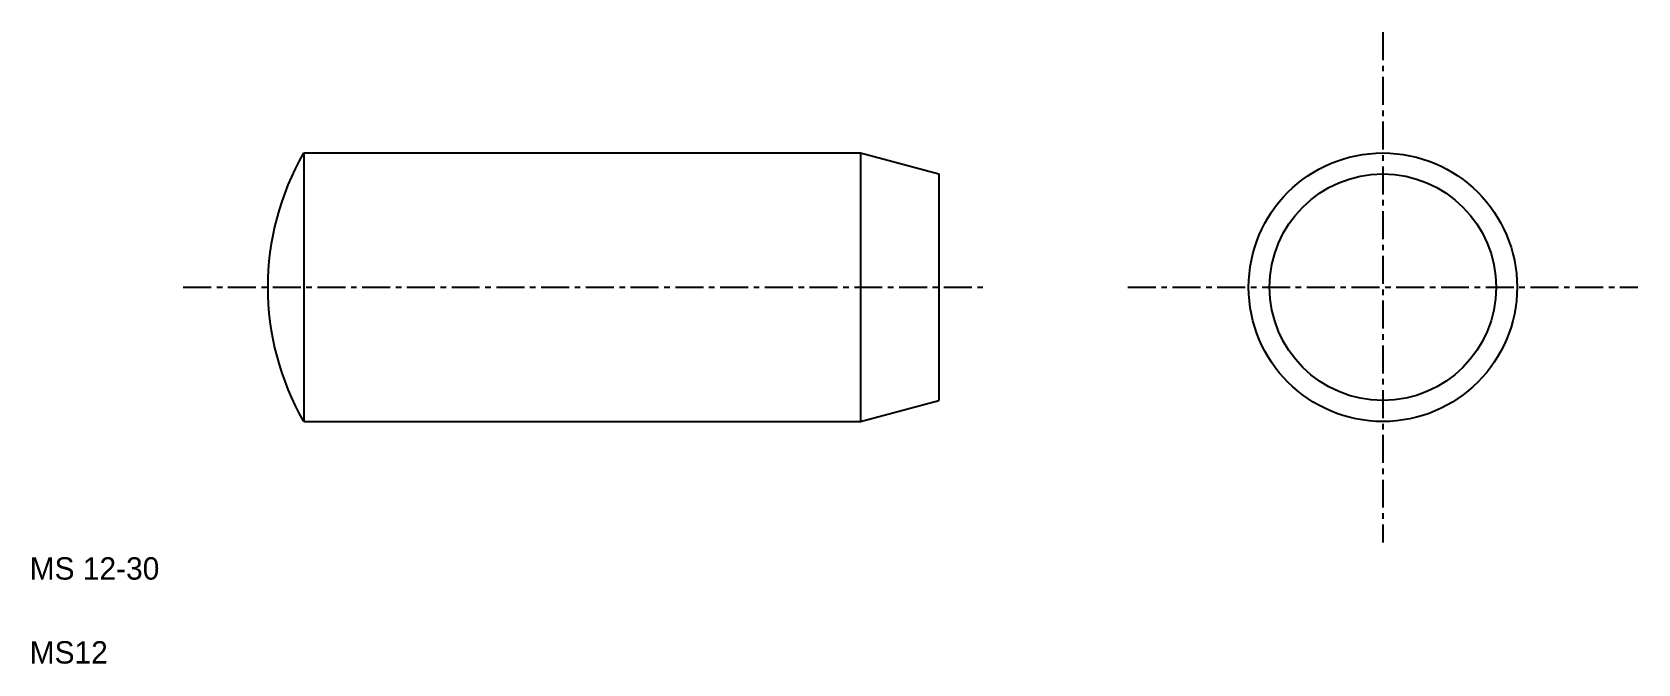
# Model space of a CAD drawing. Extents: x 2.6 to 74.4, y 2.5 to 30.7.
import ezdxf

# ---------------------------------------------------------------- set-up
doc = ezdxf.new("R2010")
doc.units = 0
doc.linetypes.add('CENTER', pattern=[2, 1.25, -0.25, 0.25, -0.25])
doc.layers.get('0').update_dxf_attribs({"linetype": 'CONTINUOUS'})
doc.layers.add('CENTER', color=1, linetype='CENTER')

msp = doc.modelspace()

# ---------------------------------------------------------------- linework, layer by layer
at = {"color": 7, "linetype": 'CONTINUOUS'}
for p, q in [((14.749, 25.315), (39.641, 25.315)), ((14.749, 25.315), (14.749, 13.315)), ((39.641, 25.315), (39.641, 13.315)), ((39.641, 25.315), (43.141, 24.377)), ((40.516, 25.081), (40.516, 25.081)), ((41.391, 24.846), (41.391, 24.846)), ((43.141, 24.377), (43.141, 14.253)), ((39.641, 13.315), (43.141, 14.253)), ((14.749, 13.315), (39.641, 13.315))]:
    msp.add_line(p, q, dxfattribs=at)
for radius in [6, 5.062]:
    msp.add_circle((62.993, 19.315), radius, dxfattribs=at)
msp.add_arc((25.141, 19.315), 12, 150, 210, dxfattribs=at)
at = {"layer": 'CENTER', "color": 1, "linetype": 'CENTER'}
for p, q in [((62.993, 30.716), (62.993, 7.915)), ((9.366, 19.315), (45.317, 19.315)), ((51.592, 19.315), (74.393, 19.315))]:
    msp.add_line(p, q, dxfattribs=at)

# ---------------------------------------------------------------- texts
at = {"color": 7, "linetype": 'CONTINUOUS'}
for s, p in [('MS 12-30', (2.5, 6.25)), ('MS12', (2.5, 2.5))]:
    msp.add_text(s, height=1, dxfattribs=at).set_placement(p)

doc.saveas('drawing.dxf')
